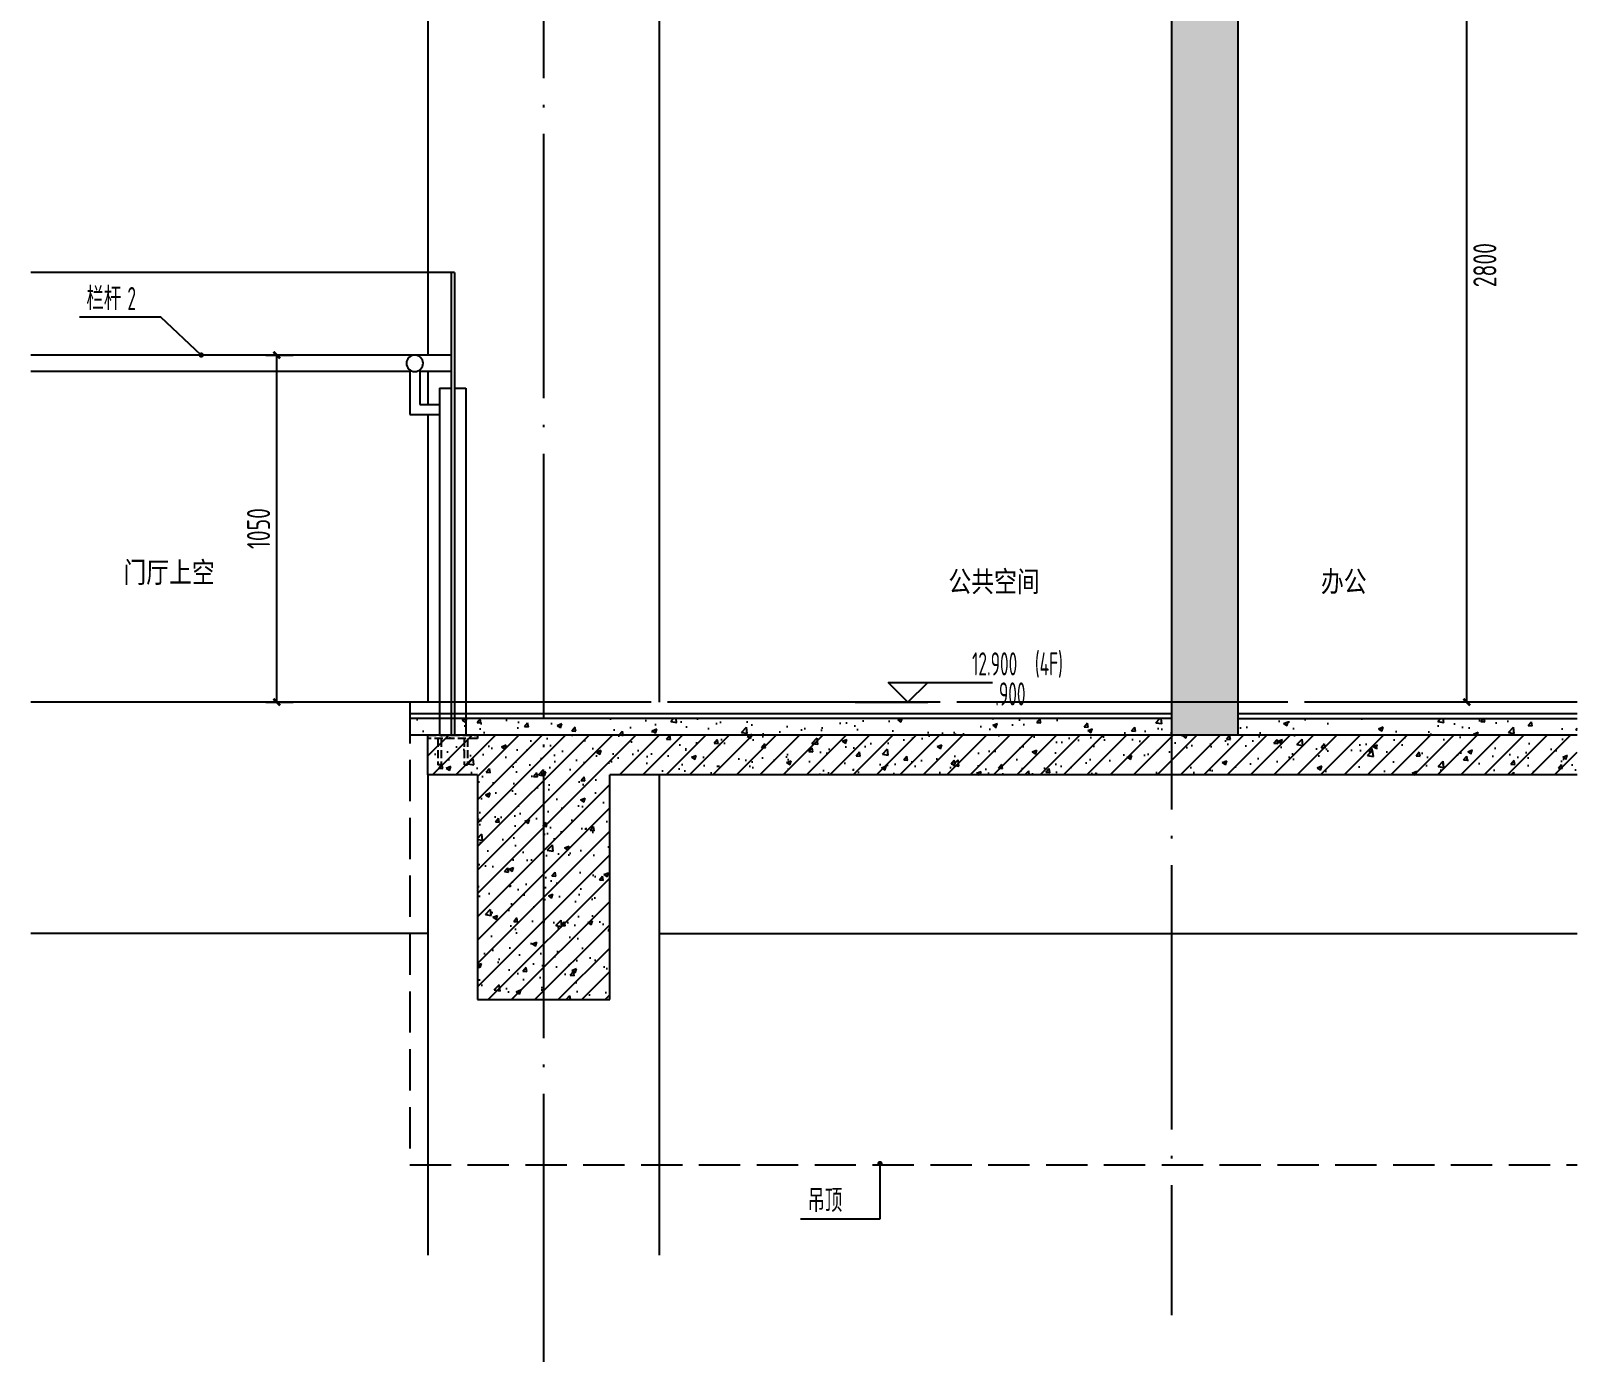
# Model space of a CAD drawing. Extents: x 198753 to 882193, y -399300 to 132460.
# Drawn here: x 440545 to 445223, y -66911 to -62914 of the extents above; entities that cross this region are included whole.
import ezdxf

# ---------------------------------------------------------------- set-up
doc = ezdxf.new("R2010")
doc.units = 0
doc.header["$LTSCALE"] = 1000
doc.header["$MEASUREMENT"] = 0
for name, pattern in [('109-34 轴网$0$L1$0$$AUDIT_BAD_LTYPE1', [0]), ('DASH', [0.35, 0.25, -0.1]), ('DOTE', [2.42, 2, -0.2, 0.02, -0.2])]:
    doc.linetypes.add(name, pattern=pattern)
for name, color, linetype in [('01-标注_尺寸', 124, 'Continuous'), ('01-标注_标高', 200, 'Continuous'), ('01-标注_符号', 200, 'Continuous'), ('01-标注_轴线坐标', 132, 'Continuous'), ('02-TEXT_标注', 130, 'Continuous'), ('05-填充_天正', 26, 'Continuous'), ('A-0-房间名称', 7, 'Continuous'), ('A-E_栏杆', 232, 'Continuous'), ('A-STR-面层', 191, 'Continuous'), ('A-SUR_面层', 191, 'Continuous'), ('A-TECH_结构', 21, 'Continuous'), ('A_AXIS-轴线', 36, 'DOTE'), ('A_STR-砌块墙', 121, 'Continuous'), ('A_STR-砼墙', 51, 'Continuous'), ('A_STR-砼柱', 51, 'Continuous')]:
    doc.layers.add(name, color=color, linetype=linetype)
doc.styles.add('_TCH_DIM', font='ROS1', dxfattribs={"width": 0.8, "bigfont": 'JD'})
doc.styles.add('_TCH_DIM_T3', font='ROS1', dxfattribs={"width": 0.8, "bigfont": 'JD'})
doc.styles.add('_TCH_SPACE', font='STXIHEI.TTF', dxfattribs={"width": 0.75, "height": 5})
doc.dimstyles.new('_TCH_ARCH&&20', dxfattribs={"dimtxt": 70, "dimasz": 20, "dimexe": 50, "dimexo": 60, "dimgap": 20, "dimtad": 1, "dimdec": 0, "dimzin": 0, "dimdsep": 46, "dimtxsty": '_TCH_DIM_T3', "dimblk": 'ARCHTICK', "dimcen": 0.09, "dimclrt": 4, "dimazin": 2, "dimtfac": 1, "dimtdec": 0, "dimtix": 1, "dimtmove": 2, "dimatfit": 3, "dimfxl": 0, "dimtolj": 1, "dimtzin": 0, "dimarcsym": 0})
pattern_1 = [(45, (0, 0), (-35.355339, 35.355339), []), (50, (0, 0), (143.452037, -12.550427), [15, -165]), (355, (0, 0), (-27.750267, 150.438427), [12, -132]), (100.4514, (11.95, -1.05), (115.701876, 137.88791), [12.74804, -140.228422]), (46.1842, (0, 40), (213.44821, -33.1038), [22.5, -247.5]), (96.6356, (17.79, 37.24), (186.93254, 194.82357), [19.12206, -210.3426]), (351.1842, (0, 40), (186.93239, 194.82372), [18, -198]), (21, (20, 30), (119.38141, -80.523778), [15, -165]), (326, (20, 30), (48.663066, 145.03001), [12, -132]), (71.4514, (29.95, 23.29), (168.044526, 64.5061), [12.74804, -140.228422]), (37.5, (0, 0), (2.431971, 66.578771), [0, -130.4, 0, -134, 0, -132.5]), (7.5, (0, 0), (52.613907, 78.882342), [0, -76.4, 0, -127.4, 0, -50.5]), (327.5, (-44.6, 0), (106.764487, -4.5109743), [0, -50, 0, -156, 0, -207]), (317.5, (-64.6, 0), (116.637234, 20.020996), [0, -65, 0, -103.6, 0, -147])]
pattern_2 = [(50, (0, 0), (143.452037, -12.550427), [15, -165]), (355, (0, 0), (-27.750267, 150.438427), [12, -132]), (100.4514, (11.95, -1.05), (115.701876, 137.88791), [12.74804, -140.228422]), (46.1842, (0, 40), (213.44821, -33.1038), [22.5, -247.5]), (96.6356, (17.79, 37.24), (186.93254, 194.82357), [19.12206, -210.3426]), (351.1842, (0, 40), (186.93239, 194.82372), [18, -198]), (21, (20, 30), (119.38141, -80.523778), [15, -165]), (326, (20, 30), (48.663066, 145.03001), [12, -132]), (71.4514, (29.95, 23.29), (168.044526, 64.5061), [12.74804, -140.228422]), (37.5, (0, 0), (2.431971, 66.578771), [0, -130.4, 0, -134, 0, -132.5]), (7.5, (0, 0), (52.613907, 78.882342), [0, -76.4, 0, -127.4, 0, -50.5]), (327.5, (-44.6, 0), (106.764487, -4.5109743), [0, -50, 0, -156, 0, -207]), (317.5, (-64.6, 0), (116.637234, 20.020996), [0, -65, 0, -103.6, 0, -147])]

# ---------------------------------------------------------------- blocks, each defined once
blk = doc.blocks.new('A$C57973A59')
at = {"layer": 'A-E_栏杆'}
for p, q in [((20, 1300), (20, -100)), ((20, 1300), (30, 1300)), ((30, 1300), (30, -100)), ((30, 1300), (1301.3, 1300)), ((30, 1050), (1301.3, 1050)), ((30, 1000), (125, 1000)), ((125, 1005), (125, 900)), ((155, 1005), (155, 870)), ((155, 1000), (1301.3, 1000)), ((-15, 950), (-15, -100)), ((20, 950), (-15, 950)), ((65, 950), (30, 950)), ((65, 950), (65, -100)), ((125, 900), (65, 900)), ((155, 870), (65, 870)), ((65, 0), (1301.3, 0))]:
    blk.add_line(p, q, dxfattribs=at)
at = {"layer": 'A-E_栏杆', "linetype": 'DASH', "ltscale": 0.1}
for p, q in [((-10, -190), (-20, -190)), ((60, -190), (70, -190))]:
    blk.add_line(p, q, dxfattribs=at)
for points in [[(100, -100), (-50, -100), (-50, -110), (100, -110), (100, -100)], [(-20, -110), (-20, -190)], [(-10, -110), (-10, -190)], [(60, -110), (60, -190)], [(70, -110), (70, -190)]]:
    blk.add_lwpolyline(points, dxfattribs=at)
at = {"layer": 'A-E_栏杆'}
blk.add_circle((140, 1025), 25, dxfattribs=at)
blk = doc.blocks.new('_ArchTick')
at = {"color": 0, "linetype": 'ByBlock', "const_width": 0.4}
blk.add_lwpolyline([(-0.5, -0.5), (0.5, 0.5)], dxfattribs=at)
blk = doc.blocks.new('*D1685')
at = {"layer": '01-标注_尺寸', "color": 0, "lineweight": -2, "transparency": 16777216}
for p, q in [((445012.6, -62144.9), (444838.8, -62144.9)), ((444888.8, -64944.9), (444888.8, -62144.9)), ((445012.6, -64944.9), (444838.8, -64944.9))]:
    blk.add_line(p, q, dxfattribs=at)
at = {"layer": 'Defpoints', "color": 0, "transparency": 16777216}
for p in [(444888.8, -62144.9), (445072.6, -62144.9), (445072.6, -64944.9)]:
    blk.add_point(p, dxfattribs=at)
at = {"layer": '01-标注_尺寸', "color": 0, "lineweight": -2, "transparency": 16777216, "xscale": 20, "yscale": 20, "zscale": 20}
for p, rotation in [((444888.8, -62144.9), 90), ((444888.8, -64944.9), 270)]:
    blk.add_blockref('_ArchTick', p, dxfattribs=dict(at, rotation=rotation))
at = {"layer": '01-标注_尺寸', "color": 4, "transparency": 16777216, "insert": (444943.8, -63623), "char_height": 70, "attachment_point": 5, "rotation": 90, "style": '_TCH_DIM_T3'}
blk.add_mtext('\\A1;2800', dxfattribs=at)
blk = doc.blocks.new('*D1686')
at = {"layer": '01-标注_尺寸', "color": 0, "lineweight": -2, "transparency": 16777216}
for p, q in [((441255.7, -63894.9), (441338.6, -63894.9)), ((441288.6, -64944.9), (441288.6, -63894.9)), ((441255.7, -64944.9), (441338.6, -64944.9))]:
    blk.add_line(p, q, dxfattribs=at)
at = {"layer": 'Defpoints', "color": 0, "transparency": 16777216}
for p in [(441195.7, -63894.9), (441288.6, -63894.9), (441195.7, -64944.9)]:
    blk.add_point(p, dxfattribs=at)
at = {"layer": '01-标注_尺寸', "color": 0, "lineweight": -2, "transparency": 16777216, "xscale": 20, "yscale": 20, "zscale": 20}
for p, rotation in [((441288.6, -63894.9), 90), ((441288.6, -64944.9), 270)]:
    blk.add_blockref('_ArchTick', p, dxfattribs=dict(at, rotation=rotation))
at = {"layer": '01-标注_尺寸', "color": 4, "transparency": 16777216, "insert": (441233.6, -64419.9), "char_height": 70, "attachment_point": 5, "rotation": 90, "style": '_TCH_DIM_T3'}
blk.add_mtext('\\A1;1050', dxfattribs=at)

msp = doc.modelspace()

# ---------------------------------------------------------------- hatches: boundary and pattern name
at = {"layer": '05-填充_天正', "linetype": '109-34 轴网$0$L1$0$$AUDIT_BAD_LTYPE1'}
h = msp.add_hatch(dxfattribs=at)
h.set_pattern_fill('加气混凝土', color=256, scale=20, style=0)
h.set_pattern_definition([(0, (70.8, -73.2), (120, 240), [0, -240]), (0, (-69.6, -105.6), (120, 240), [0, -240]), (0, (8.4, -108), (120, 240), [0, -240]), (0, (93.6, -37.2), (120, 240), [0, -240]), (0, (-6, -120), (120, 240), [0, -240]), (0, (117.6, 114), (120, 240), [0, -240]), (0, (44.4, 94.8), (120, 240), [0, -240]), (0, (82.8, 64.8), (120, 240), [0, -240]), (0, (-112.8, 60), (120, 240), [0, -240]), (0, (4.8, 49.2), (120, 240), [0, -240]), (0, (-40.8, -12), (120, 240), [0, -240]), (0, (-38.4, -102), (120, 240), [0, -240]), (0, (51.6, -111.6), (120, 240), [0, -240]), (0, (117.6, -6), (120, 240), [0, -240]), (0, (-106.8, -43.2), (120, 240), [0, -240]), (0, (-86.4, -2.4), (120, 240), [0, -240]), (0, (7.2, -19.2), (120, 240), [0, -240]), (0, (-26.4, -54), (120, 240), [0, -240]), (0, (-45.6, 25.2), (120, 240), [0, -240]), (0, (-15.6, 115.2), (120, 240), [0, -240]), (0, (-97.2, -93.6), (120, 240), [0, -240]), (0, (34.8, 66), (120, 240), [0, -240]), (0, (-76.8, 69.6), (120, 240), [0, -240]), (0, (-96, 100.8), (120, 240), [0, -240]), (130.601294, (102.857, 38.857), (-599.99999337, 720.00000315), [10.53662, -4414.8444]), (18.434949, (85.714, 43.43), (599.9999978, 239.9999982), [10.8421, -1507.05116]), (90, (85.71, 33.14), (120, 240), [10.28571, -469.71426]), (161.565051, (96, 29.714), (-600.000003, 239.999982), [10.8421, -1507.05116]), (53.130102, (96, 29.714), (120, 240), [11.42857, -1188.5714]), (135, (105.14, -92.57), (-120.000015, 239.999984), [9.69746, -669.12504]), (45, (91.43, -92.57), (120, 239.999999), [9.69746, -669.12504]), (135, (98.286, -99.43), (-120.000015, 239.999984), [9.69746, -669.12504]), (45, (98.286, -99.43), (120, 239.999999), [9.69746, -669.12504]), (116.56505, (-10.29, 68.57), (-2e-05, 479.99999), [12.77753, -255.5506]), (180, (-16, 80), (-120, 240), [13.71429, -226.2857]), (63.43495, (-35.43, 68.57), (1e-06, 480), [12.77753, -255.5506]), (116.56505, (-29.71, 57.14), (-2e-05, 479.99999), [12.77753, -255.5506]), (0, (-29.71, 57.14), (120, 240), [13.71429, -226.2857]), (63.43495, (-16, 57.14), (1e-06, 480), [12.77753, -255.5506]), (107.102728, (80, -12.571), (-359.99998624, 1200.00000194), [15.54454, -6513.161]), (143.972626, (75.429, 2.286), (-2279.9999711, 1679.9999981), [15.54454, -3248.808]), (180, (62.86, 11.43), (-120, 240), [14.85714, -225.14284]), (36.0273733, (35.429, 2.286), (2279.99998315, 1679.9999819), [15.54454, -3248.808]), (71.565051, (30.857, -11.43), (360.000002, 1199.999998), [14.45613, -1503.43712]), (107.102728, (35.429, -26.286), (-359.99998624, 1200.00000194), [15.54454, -6513.161]), (143.972626, (48, -35.429), (-2279.9999711, 1679.9999981), [15.54454, -3248.808]), (0, (48, -35.43), (120, 240), [14.85714, -225.14284]), (36.0273733, (62.857, -35.429), (2279.99998315, 1679.9999819), [15.54454, -3248.808]), (71.565051, (75.43, -26.286), (360.000002, 1199.999998), [14.45613, -1503.43712]), (150.255118, (82.286, 99.43), (-360.0000009, 239.999997), [9.21401, -1925.72784]), (90, (74.29, 94.86), (120, 240), [9.14286, -470.8571]), (29.744881, (74.286, 94.857), (360.0000002, 239.9999989), [9.21401, -1925.72784]), (116.56505, (26.29, -70.86), (-2e-05, 479.99999), [12.77753, -255.5506]), (168.690067, (20.571, -59.429), (-1080.0000008, 239.999994), [11.6549, -2435.8742]), (41.185925, (0, -65.143), (2999.99998182, 2639.99997692), [12.14874, -5090.3208]), (90, (0, -76.57), (120, 240), [11.42857, -468.5714]), (138.814074, (9.143, -84.571), (-2999.99994668, 2640.00001681), [12.14874, -5090.3208]), (16.6992442, (9.143, -84.571), (3959.9999702, 1199.99998743), [11.93178, -4999.415]), (60.945396, (20.571, -81.143), (119.99999968, 239.99999788), [11.76643, -4930.1358]), (109.983106, (-74.286, 29.714), (-600.00000226, 1679.99999555), [13.3768, -5604.879]), (155.556045, (-78.857, 42.286), (-1560.00000595, 719.99998504), [13.8092, -5786.0526]), (24.4439547, (-104, 42.286), (1560.00000078, 719.99999654), [13.8092, -5786.0526]), (70.0168934, (-108.571, 29.714), (600.0000018, 1679.99999583), [13.3768, -5604.879]), (109.983106, (-104, 17.143), (-600.00000226, 1679.99999555), [13.3768, -5604.879]), (160.016893, (-91.429, 12.571), (-600.00000035, 239.9999891), [13.3768, -2795.751]), (19.9831065, (-91.429, 12.571), (599.9999967, 239.9999996), [13.3768, -2795.751]), (70.0168934, (-78.857, 17.143), (600.0000018, 1679.99999583), [13.3768, -5604.879]), (122.005383, (14.857, 8), (-120.0000161, 239.9999877), [10.78169, -2253.3736]), (18.434949, (-1.143, 13.714), (599.9999978, 239.9999982), [10.8421, -1507.05116]), (90, (-1.14, 3.43), (120, 240), [10.28571, -469.71426]), (161.565051, (9.143, 0), (-600.000003, 239.999982), [10.8421, -1507.05116]), (54.4623222, (9.143, 0), (839.9999988, 1199.9999982), [9.83123, -4119.2846]), (116.56505, (-54.86, -50.29), (-2e-05, 479.99999), [12.77753, -255.5506]), (180, (-60.57, -38.86), (-120, 240), [12.57143, -227.42856]), (59.0362434, (-80, -50.286), (120.0000004, 239.9999988), [13.32789, -2785.5288]), (120.963756, (-73.143, -61.714), (-120.0000164, 239.999989), [13.32789, -2785.5288]), (0, (-73.14, -61.71), (120, 240), [12.57143, -227.42856]), (63.43495, (-60.57, -61.71), (1e-06, 480), [12.77753, -255.5506])])
h.paths.add_polyline_path([(444196.2, -60864.9), (443996.2, -60864.9), (443996.2, -65044.9), (444196.2, -65044.9)])
at = {"layer": '05-填充_天正'}
h = msp.add_hatch(dxfattribs=at)
h.set_pattern_fill('混凝土', color=256, scale=20, style=0)
h.set_pattern_definition(pattern_2)
h.paths.add_polyline_path([(441946.2, -65044.9), (441946.2, -64994.9), (441691.2, -64994.9), (441691.2, -65044.9)])
h = msp.add_hatch(dxfattribs=at)
h.set_pattern_fill('混凝土', color=256, scale=20, style=0)
h.set_pattern_definition(pattern_2)
h.paths.add_polyline_path([(443996.2, -65044.9), (443996.2, -64994.9), (441946.2, -64994.9), (441946.2, -65044.9)])
h = msp.add_hatch(dxfattribs=at)
h.set_pattern_fill('混凝土', color=256, scale=20, style=0)
h.set_pattern_definition([(50, (359936.62, -77844.9), (143.45204, -12.55043), [15, -165]), (355, (359936.62, -77844.9), (-27.75027, 150.43843), [12, -132]), (100.4514, (359948.58, -77845.94), (115.70188, 137.8879), [12.74804, -140.22842]), (46.1842, (359936.62, -77804.9), (213.4482, -33.1038), [22.5, -247.5]), (96.6356, (359954.4, -77807.66), (186.93254, 194.82357), [19.12206, -210.3426]), (351.1842, (359936.62, -77804.9), (186.9324, 194.8237), [18, -198]), (21, (359956.62, -77814.9), (119.38141, -80.52378), [15, -165]), (326, (359956.62, -77814.9), (48.66307, 145.03), [12, -132]), (71.4514, (359966.57, -77821.61), (168.04453, 64.5061), [12.74804, -140.22842]), (37.5, (359936.62, -77844.9), (2.43197, 66.57877), [0, -130.4, 0, -134, 0, -132.5]), (7.5, (359936.62, -77844.9), (52.61391, 78.88234), [0, -76.4, 0, -127.4, 0, -50.5]), (327.5, (359892.02, -77844.9), (106.764487, -4.510974), [0, -50, 0, -156, 0, -207]), (317.5, (359872.02, -77844.9), (116.63723, 20.021), [0, -65, 0, -103.6, 0, -147])])
h.paths.add_polyline_path([(445222.8, -65044.9), (445222.8, -64994.9), (444196.2, -64994.9), (444196.2, -65044.9)])
h = msp.add_hatch(dxfattribs=at)
h.set_pattern_fill('钢筋混凝土', color=256, scale=20, style=0)
h.set_pattern_definition(pattern_1)
h.paths.add_polyline_path([(441896.2, -65164.9), (441896.2, -65044.9), (441746.2, -65044.9), (441746.2, -65164.9)])
h = msp.add_hatch(dxfattribs=at)
h.set_pattern_fill('钢筋混凝土', color=256, scale=20, style=0)
h.set_pattern_definition(pattern_1)
h.paths.add_polyline_path([(442296.2, -65844.9), (442296.2, -65044.9), (441896.2, -65044.9), (441896.2, -65844.9)])
h = msp.add_hatch(dxfattribs=at)
h.set_pattern_fill('钢筋混凝土', color=256, scale=20, style=0)
h.set_pattern_definition(pattern_1)
h.paths.add_polyline_path([(442296.2, -65044.9), (442296.2, -65164.9), (445222.8, -65164.9), (445222.8, -65044.9)])

# ---------------------------------------------------------------- linework, layer by layer
at = {"layer": '01-标注_标高'}
for p, q in [((443198.5, -64945.2), (443138.5, -64885.2)), ((443138.5, -64885.2), (443454.3, -64885.2)), ((443198.5, -64945.2), (443258.5, -64885.2)), ((443038.5, -64945.2), (443258.5, -64945.2))]:
    msp.add_line(p, q, dxfattribs=at)
at = {"layer": '01-标注_符号'}
for p, q in [((440937.7, -63780), (440691.8, -63780)), ((441060.3, -63894.9), (440937.7, -63780)), ((443113.7, -66340.9), (443113.7, -66508.7)), ((443113.7, -66508.7), (442873.3, -66508.7))]:
    msp.add_line(p, q, dxfattribs=at)
at = {"layer": '01-标注_符号', "const_width": 8}
for points in [[(441063.3, -63897.6, 1), (441057.4, -63892.2, 1)], [(443113.7, -66336.9, 1), (443113.7, -66344.9, 1)]]:
    msp.add_lwpolyline(points, format="xyb", close=True, dxfattribs=at)
at = {"layer": '01-标注_轴线坐标'}
msp.add_line((442096.2, -66799.1), (442096.2, -66999.1), dxfattribs=at)
at = {"layer": 'A-STR-面层'}
msp.add_line((444196.2, -64994.9), (445222.8, -64994.9), dxfattribs=at)
at = {"layer": 'A-STR-面层', "linetype": 'DASH', "ltscale": 0.5}
for points in [[(443996.2, -64944.9), (440544.9, -64944.9)], [(441841.1, -64944.9), (441691.2, -64944.9), (441691.2, -66344.9), (445222.8, -66344.9)], [(445222.8, -64944.9), (444196.2, -64944.9)]]:
    msp.add_lwpolyline(points, dxfattribs=at)
at = {"layer": 'A-STR-面层'}
for points in [[(443996.2, -64979.9), (441691.2, -64979.9)], [(445222.8, -64979.9), (444196.2, -64979.9)]]:
    msp.add_lwpolyline(points, dxfattribs=at)
at = {"layer": 'A-SUR_面层'}
for p, q in [((441946.2, -64994.9), (441691.2, -64994.9)), ((443996.2, -64994.9), (441946.2, -64994.9)), ((441896.2, -65044.9), (441691.2, -65044.9)), ((443996.2, -65044.9), (442296.2, -65044.9)), ((445222.8, -65044.9), (443996.2, -65044.9))]:
    msp.add_line(p, q, dxfattribs=at)
at = {"layer": 'A-TECH_结构'}
msp.add_line((442446.2, -61959.3), (442446.2, -63044.9), dxfattribs=at)
for points in [[(441746.2, -60744.9), (441746.2, -63044.9)], [(441746.2, -63044.9), (441746.2, -63894.9)], [(442446.2, -63044.9), (442446.2, -64944.9)], [(441746.2, -63944.9), (441746.2, -64044.9)], [(441746.2, -64074.9), (441746.2, -64944.9)], [(441746.2, -65164.9), (441746.2, -66618.3)], [(442446.2, -65164.9), (442446.2, -66618.3)], [(441746.2, -65644.9), (440544.9, -65644.9)], [(442446.2, -65644.9), (445222.8, -65644.9)]]:
    msp.add_lwpolyline(points, dxfattribs=at)
at = {"layer": 'A_AXIS-轴线', "ltscale": 0.4}
for p, q in [((443996.2, -59629.9), (443996.2, -66799.1)), ((442096.2, -60321.6), (442096.2, -66823.4)), ((445222.8, -64944.9), (440544.9, -64944.9))]:
    msp.add_line(p, q, dxfattribs=at)
at = {"layer": 'A_STR-砌块墙', "linetype": '109-34 轴网$0$L1$0$$AUDIT_BAD_LTYPE1'}
for p, q in [((443996.2, -60864.9), (443996.2, -65044.9)), ((444196.2, -60864.9), (444196.2, -65044.9)), ((444196.2, -65044.9), (443996.2, -65044.9))]:
    msp.add_line(p, q, dxfattribs=at)
at = {"layer": 'A_STR-砼墙'}
for p, q in [((441896.2, -65044.9), (441746.2, -65044.9)), ((441746.2, -65164.9), (441746.2, -65044.9)), ((445222.8, -65044.9), (442296.2, -65044.9)), ((441896.2, -65164.9), (441746.2, -65164.9)), ((445222.8, -65164.9), (442296.2, -65164.9))]:
    msp.add_line(p, q, dxfattribs=at)
at = {"layer": 'A_STR-砼柱'}
for p, q in [((442296.2, -65044.9), (441896.2, -65044.9)), ((441896.2, -65164.9), (441896.2, -65844.9)), ((442296.2, -65844.9), (442296.2, -65164.9)), ((441896.2, -65844.9), (442296.2, -65844.9))]:
    msp.add_line(p, q, dxfattribs=at)

# ---------------------------------------------------------------- block references
at = {"layer": 'A-E_栏杆', "xscale": -1}
msp.add_blockref('A$C57973A59', (441846.2, -64944.9), dxfattribs=at)

# ---------------------------------------------------------------- texts
at = {"layer": '02-TEXT_标注', "style": '_TCH_DIM'}
for s, height, width, p in [('栏杆', 69.46, 0.8, (440712.8, -63759)), ('2', 70, 0.64, (440836.9, -63759)), ('(4F)', 70, 0.64, (443582.5, -64864.2)), ('12.900', 70, 0.64, (443392.3, -64864.2)), ('.900', 70, 0.64, (443462.5, -64955.2)), ('吊顶', 69.46, 0.8, (442894.3, -66487.7))]:
    msp.add_text(s, height=height, dxfattribs=dict(at, width=width)).set_placement(p)
at = {"layer": 'A-0-房间名称', "style": '_TCH_SPACE', "width": 0.8}
for s, p in [('门厅上空', (440824.8, -64583.7)), ('公共空间', (443321, -64611.5)), ('办公', (444448, -64611.5))]:
    msp.add_text(s, height=63.25, dxfattribs=at).set_placement(p)

# ---------------------------------------------------------------- dimensions: what is measured, and where the dimension line sits
at = {"layer": '01-标注_尺寸'}
dim = msp.add_linear_dim(base=(444888.8, -62144.9), p1=(445072.6, -64944.9), p2=(445072.6, -62144.9), angle=90, dimstyle='_TCH_ARCH&&20', dxfattribs=at)
dim.commit()
dim.dimension.update_dxf_attribs({"geometry": '*D1685', "text_midpoint": (444943.8, -63623), "dimtype": 161})
dim = msp.add_aligned_dim(p1=(441195.7, -64944.9), p2=(441195.7, -63894.9), distance=-93, dimstyle='_TCH_ARCH&&20', dxfattribs=at)
dim.commit()
dim.dimension.update_dxf_attribs({"geometry": '*D1686', "text_midpoint": (441233.6, -64419.9)})

doc.saveas('drawing.dxf')
